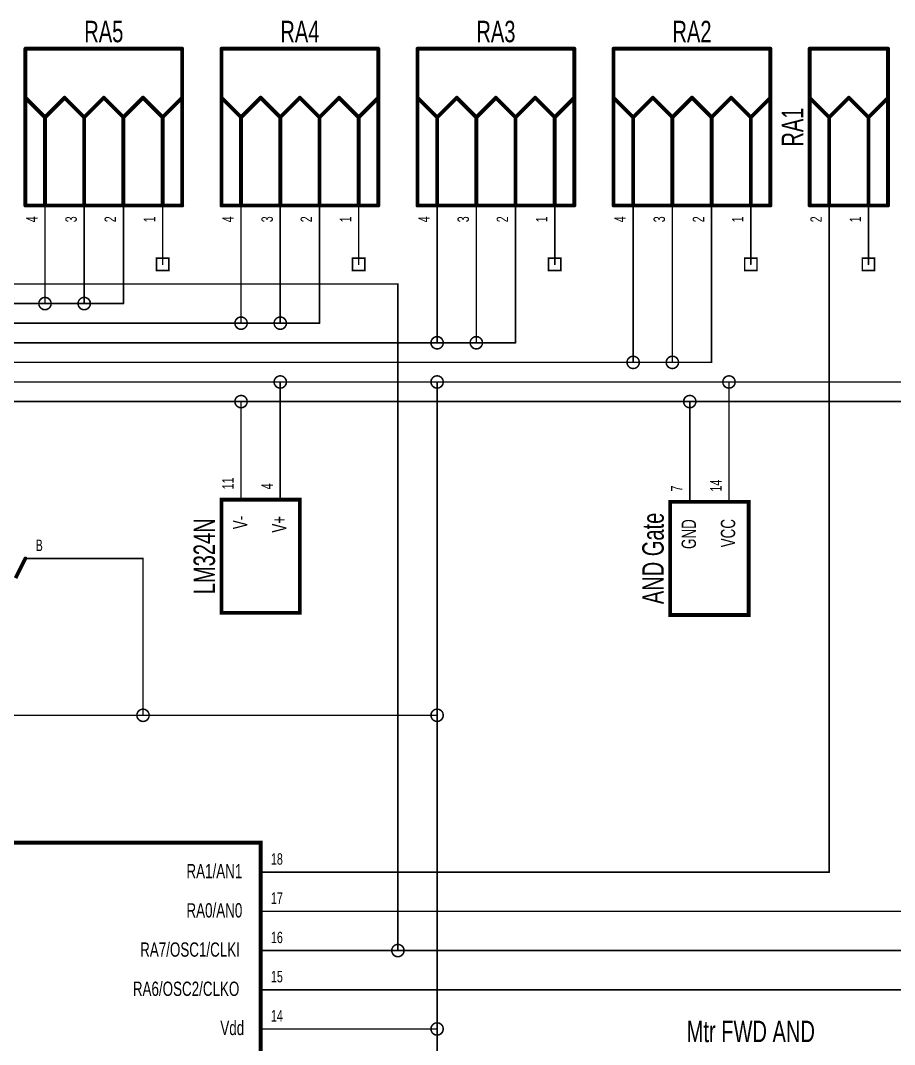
# Model space of a CAD drawing. Extents: x -0.1 to 11, y -0.1 to 7.9.
# Drawn here: x 4.487 to 6.717, y 4.51 to 7.122 of the extents above; entities that cross this region are included whole.
import ezdxf
from ezdxf.enums import TextEntityAlignment as Align

# ---------------------------------------------------------------- set-up
doc = ezdxf.new("R2010")
doc.units = 0
for name, color, linetype in [('Element', 253, 'CONTINUOUS'), ('Net', 50, 'CONTINUOUS'), ('Pin', 50, 'CONTINUOUS')]:
    doc.layers.add(name, color=color, linetype=linetype)

msp = doc.modelspace()

# ---------------------------------------------------------------- linework, layer by layer
at = {"layer": 'Element', "linetype": 'CONTINUOUS', "const_width": 0.0049}
for points in [[(4.4975, 7.05, 1), (4.5025, 7.05, 1), (4.4975, 7.05, 1)], [(4.4975, 7.05, 1), (4.5025, 7.05, 1), (4.4975, 7.05, 1)], [(4.8975, 7.05, 1), (4.9025, 7.05, 1), (4.8975, 7.05, 1)], [(4.8975, 7.05, 1), (4.9025, 7.05, 1), (4.8975, 7.05, 1)], [(4.9975, 7.05, 1), (5.0025, 7.05, 1), (4.9975, 7.05, 1)], [(4.9975, 7.05, 1), (5.0025, 7.05, 1), (4.9975, 7.05, 1)], [(5.3975, 7.05, 1), (5.4025, 7.05, 1), (5.3975, 7.05, 1)], [(5.3975, 7.05, 1), (5.4025, 7.05, 1), (5.3975, 7.05, 1)], [(5.4975, 7.05, 1), (5.5025, 7.05, 1), (5.4975, 7.05, 1)], [(5.4975, 7.05, 1), (5.5025, 7.05, 1), (5.4975, 7.05, 1)], [(5.8975, 7.05, 1), (5.9025, 7.05, 1), (5.8975, 7.05, 1)], [(5.8975, 7.05, 1), (5.9025, 7.05, 1), (5.8975, 7.05, 1)], [(5.9975, 7.05, 1), (6.0025, 7.05, 1), (5.9975, 7.05, 1)], [(5.9975, 7.05, 1), (6.0025, 7.05, 1), (5.9975, 7.05, 1)], [(6.3975, 7.05, 1), (6.4025, 7.05, 1), (6.3975, 7.05, 1)], [(6.3975, 7.05, 1), (6.4025, 7.05, 1), (6.3975, 7.05, 1)], [(6.4975, 7.05, 1), (6.5025, 7.05, 1), (6.4975, 7.05, 1)], [(6.4975, 7.05, 1), (6.5025, 7.05, 1), (6.4975, 7.05, 1)], [(6.6975, 7.05, 1), (6.7025, 7.05, 1), (6.6975, 7.05, 1)], [(6.6975, 7.05, 1), (6.7025, 7.05, 1), (6.6975, 7.05, 1)], [(4.4975, 6.925, 1), (4.5025, 6.925, 1), (4.4975, 6.925, 1)], [(4.5975, 6.925, 1), (4.6025, 6.925, 1), (4.5975, 6.925, 1)], [(4.5975, 6.925, 1), (4.6025, 6.925, 1), (4.5975, 6.925, 1)], [(4.6975, 6.925, 1), (4.7025, 6.925, 1), (4.6975, 6.925, 1)], [(4.6975, 6.925, 1), (4.7025, 6.925, 1), (4.6975, 6.925, 1)], [(4.7975, 6.925, 1), (4.8025, 6.925, 1), (4.7975, 6.925, 1)], [(4.7975, 6.925, 1), (4.8025, 6.925, 1), (4.7975, 6.925, 1)], [(4.8975, 6.925, 1), (4.9025, 6.925, 1), (4.8975, 6.925, 1)], [(4.9975, 6.925, 1), (5.0025, 6.925, 1), (4.9975, 6.925, 1)], [(5.0975, 6.925, 1), (5.1025, 6.925, 1), (5.0975, 6.925, 1)], [(5.0975, 6.925, 1), (5.1025, 6.925, 1), (5.0975, 6.925, 1)], [(5.1975, 6.925, 1), (5.2025, 6.925, 1), (5.1975, 6.925, 1)], [(5.1975, 6.925, 1), (5.2025, 6.925, 1), (5.1975, 6.925, 1)], [(5.2975, 6.925, 1), (5.3025, 6.925, 1), (5.2975, 6.925, 1)], [(5.2975, 6.925, 1), (5.3025, 6.925, 1), (5.2975, 6.925, 1)], [(5.3975, 6.925, 1), (5.4025, 6.925, 1), (5.3975, 6.925, 1)], [(5.4975, 6.925, 1), (5.5025, 6.925, 1), (5.4975, 6.925, 1)], [(5.5975, 6.925, 1), (5.6025, 6.925, 1), (5.5975, 6.925, 1)], [(5.5975, 6.925, 1), (5.6025, 6.925, 1), (5.5975, 6.925, 1)], [(5.6975, 6.925, 1), (5.7025, 6.925, 1), (5.6975, 6.925, 1)], [(5.6975, 6.925, 1), (5.7025, 6.925, 1), (5.6975, 6.925, 1)], [(5.7975, 6.925, 1), (5.8025, 6.925, 1), (5.7975, 6.925, 1)], [(5.7975, 6.925, 1), (5.8025, 6.925, 1), (5.7975, 6.925, 1)], [(5.8975, 6.925, 1), (5.9025, 6.925, 1), (5.8975, 6.925, 1)], [(5.9975, 6.925, 1), (6.0025, 6.925, 1), (5.9975, 6.925, 1)], [(6.0975, 6.925, 1), (6.1025, 6.925, 1), (6.0975, 6.925, 1)], [(6.0975, 6.925, 1), (6.1025, 6.925, 1), (6.0975, 6.925, 1)], [(6.1975, 6.925, 1), (6.2025, 6.925, 1), (6.1975, 6.925, 1)], [(6.1975, 6.925, 1), (6.2025, 6.925, 1), (6.1975, 6.925, 1)], [(6.2975, 6.925, 1), (6.3025, 6.925, 1), (6.2975, 6.925, 1)], [(6.2975, 6.925, 1), (6.3025, 6.925, 1), (6.2975, 6.925, 1)], [(6.3975, 6.925, 1), (6.4025, 6.925, 1), (6.3975, 6.925, 1)], [(6.4975, 6.925, 1), (6.5025, 6.925, 1), (6.4975, 6.925, 1)], [(6.5975, 6.925, 1), (6.6025, 6.925, 1), (6.5975, 6.925, 1)], [(6.5975, 6.925, 1), (6.6025, 6.925, 1), (6.5975, 6.925, 1)], [(6.6975, 6.925, 1), (6.7025, 6.925, 1), (6.6975, 6.925, 1)], [(4.5475, 6.875, 1), (4.5525, 6.875, 1), (4.5475, 6.875, 1)], [(4.5475, 6.875, 1), (4.5525, 6.875, 1), (4.5475, 6.875, 1)], [(4.5475, 6.875, 1), (4.5525, 6.875, 1), (4.5475, 6.875, 1)], [(4.6475, 6.875, 1), (4.6525, 6.875, 1), (4.6475, 6.875, 1)], [(4.6475, 6.875, 1), (4.6525, 6.875, 1), (4.6475, 6.875, 1)], [(4.6475, 6.875, 1), (4.6525, 6.875, 1), (4.6475, 6.875, 1)], [(4.7475, 6.875, 1), (4.7525, 6.875, 1), (4.7475, 6.875, 1)], [(4.7475, 6.875, 1), (4.7525, 6.875, 1), (4.7475, 6.875, 1)], [(4.7475, 6.875, 1), (4.7525, 6.875, 1), (4.7475, 6.875, 1)], [(4.8475, 6.875, 1), (4.8525, 6.875, 1), (4.8475, 6.875, 1)], [(4.8475, 6.875, 1), (4.8525, 6.875, 1), (4.8475, 6.875, 1)], [(4.8475, 6.875, 1), (4.8525, 6.875, 1), (4.8475, 6.875, 1)], [(5.0475, 6.875, 1), (5.0525, 6.875, 1), (5.0475, 6.875, 1)], [(5.0475, 6.875, 1), (5.0525, 6.875, 1), (5.0475, 6.875, 1)], [(5.0475, 6.875, 1), (5.0525, 6.875, 1), (5.0475, 6.875, 1)], [(5.1475, 6.875, 1), (5.1525, 6.875, 1), (5.1475, 6.875, 1)], [(5.1475, 6.875, 1), (5.1525, 6.875, 1), (5.1475, 6.875, 1)], [(5.1475, 6.875, 1), (5.1525, 6.875, 1), (5.1475, 6.875, 1)], [(5.2475, 6.875, 1), (5.2525, 6.875, 1), (5.2475, 6.875, 1)], [(5.2475, 6.875, 1), (5.2525, 6.875, 1), (5.2475, 6.875, 1)], [(5.2475, 6.875, 1), (5.2525, 6.875, 1), (5.2475, 6.875, 1)], [(5.3475, 6.875, 1), (5.3525, 6.875, 1), (5.3475, 6.875, 1)], [(5.3475, 6.875, 1), (5.3525, 6.875, 1), (5.3475, 6.875, 1)], [(5.3475, 6.875, 1), (5.3525, 6.875, 1), (5.3475, 6.875, 1)], [(5.5475, 6.875, 1), (5.5525, 6.875, 1), (5.5475, 6.875, 1)], [(5.5475, 6.875, 1), (5.5525, 6.875, 1), (5.5475, 6.875, 1)], [(5.5475, 6.875, 1), (5.5525, 6.875, 1), (5.5475, 6.875, 1)], [(5.6475, 6.875, 1), (5.6525, 6.875, 1), (5.6475, 6.875, 1)], [(5.6475, 6.875, 1), (5.6525, 6.875, 1), (5.6475, 6.875, 1)], [(5.6475, 6.875, 1), (5.6525, 6.875, 1), (5.6475, 6.875, 1)], [(5.7475, 6.875, 1), (5.7525, 6.875, 1), (5.7475, 6.875, 1)], [(5.7475, 6.875, 1), (5.7525, 6.875, 1), (5.7475, 6.875, 1)], [(5.7475, 6.875, 1), (5.7525, 6.875, 1), (5.7475, 6.875, 1)], [(5.8475, 6.875, 1), (5.8525, 6.875, 1), (5.8475, 6.875, 1)], [(5.8475, 6.875, 1), (5.8525, 6.875, 1), (5.8475, 6.875, 1)], [(5.8475, 6.875, 1), (5.8525, 6.875, 1), (5.8475, 6.875, 1)], [(6.0475, 6.875, 1), (6.0525, 6.875, 1), (6.0475, 6.875, 1)], [(6.0475, 6.875, 1), (6.0525, 6.875, 1), (6.0475, 6.875, 1)], [(6.0475, 6.875, 1), (6.0525, 6.875, 1), (6.0475, 6.875, 1)], [(6.1475, 6.875, 1), (6.1525, 6.875, 1), (6.1475, 6.875, 1)], [(6.1475, 6.875, 1), (6.1525, 6.875, 1), (6.1475, 6.875, 1)], [(6.1475, 6.875, 1), (6.1525, 6.875, 1), (6.1475, 6.875, 1)], [(6.2475, 6.875, 1), (6.2525, 6.875, 1), (6.2475, 6.875, 1)], [(6.2475, 6.875, 1), (6.2525, 6.875, 1), (6.2475, 6.875, 1)], [(6.2475, 6.875, 1), (6.2525, 6.875, 1), (6.2475, 6.875, 1)], [(6.3475, 6.875, 1), (6.3525, 6.875, 1), (6.3475, 6.875, 1)], [(6.3475, 6.875, 1), (6.3525, 6.875, 1), (6.3475, 6.875, 1)], [(6.3475, 6.875, 1), (6.3525, 6.875, 1), (6.3475, 6.875, 1)], [(6.5475, 6.875, 1), (6.5525, 6.875, 1), (6.5475, 6.875, 1)], [(6.5475, 6.875, 1), (6.5525, 6.875, 1), (6.5475, 6.875, 1)], [(6.5475, 6.875, 1), (6.5525, 6.875, 1), (6.5475, 6.875, 1)], [(6.6475, 6.875, 1), (6.6525, 6.875, 1), (6.6475, 6.875, 1)], [(6.6475, 6.875, 1), (6.6525, 6.875, 1), (6.6475, 6.875, 1)], [(6.6475, 6.875, 1), (6.6525, 6.875, 1), (6.6475, 6.875, 1)], [(4.4975, 6.65, 1), (4.5025, 6.65, 1), (4.4975, 6.65, 1)], [(4.4975, 6.65, 1), (4.5025, 6.65, 1), (4.4975, 6.65, 1)], [(4.5475, 6.65, 1), (4.5525, 6.65, 1), (4.5475, 6.65, 1)], [(4.6475, 6.65, 1), (4.6525, 6.65, 1), (4.6475, 6.65, 1)], [(4.7475, 6.65, 1), (4.7525, 6.65, 1), (4.7475, 6.65, 1)], [(4.8475, 6.65, 1), (4.8525, 6.65, 1), (4.8475, 6.65, 1)], [(4.8975, 6.65, 1), (4.9025, 6.65, 1), (4.8975, 6.65, 1)], [(4.8975, 6.65, 1), (4.9025, 6.65, 1), (4.8975, 6.65, 1)], [(4.9975, 6.65, 1), (5.0025, 6.65, 1), (4.9975, 6.65, 1)], [(4.9975, 6.65, 1), (5.0025, 6.65, 1), (4.9975, 6.65, 1)], [(5.0475, 6.65, 1), (5.0525, 6.65, 1), (5.0475, 6.65, 1)], [(5.1475, 6.65, 1), (5.1525, 6.65, 1), (5.1475, 6.65, 1)], [(5.2475, 6.65, 1), (5.2525, 6.65, 1), (5.2475, 6.65, 1)], [(5.3475, 6.65, 1), (5.3525, 6.65, 1), (5.3475, 6.65, 1)], [(5.3975, 6.65, 1), (5.4025, 6.65, 1), (5.3975, 6.65, 1)], [(5.3975, 6.65, 1), (5.4025, 6.65, 1), (5.3975, 6.65, 1)], [(5.4975, 6.65, 1), (5.5025, 6.65, 1), (5.4975, 6.65, 1)], [(5.4975, 6.65, 1), (5.5025, 6.65, 1), (5.4975, 6.65, 1)], [(5.5475, 6.65, 1), (5.5525, 6.65, 1), (5.5475, 6.65, 1)], [(5.6475, 6.65, 1), (5.6525, 6.65, 1), (5.6475, 6.65, 1)], [(5.7475, 6.65, 1), (5.7525, 6.65, 1), (5.7475, 6.65, 1)], [(5.8475, 6.65, 1), (5.8525, 6.65, 1), (5.8475, 6.65, 1)], [(5.8975, 6.65, 1), (5.9025, 6.65, 1), (5.8975, 6.65, 1)], [(5.8975, 6.65, 1), (5.9025, 6.65, 1), (5.8975, 6.65, 1)], [(5.9975, 6.65, 1), (6.0025, 6.65, 1), (5.9975, 6.65, 1)], [(5.9975, 6.65, 1), (6.0025, 6.65, 1), (5.9975, 6.65, 1)], [(6.0475, 6.65, 1), (6.0525, 6.65, 1), (6.0475, 6.65, 1)], [(6.1475, 6.65, 1), (6.1525, 6.65, 1), (6.1475, 6.65, 1)], [(6.2475, 6.65, 1), (6.2525, 6.65, 1), (6.2475, 6.65, 1)], [(6.3475, 6.65, 1), (6.3525, 6.65, 1), (6.3475, 6.65, 1)], [(6.3975, 6.65, 1), (6.4025, 6.65, 1), (6.3975, 6.65, 1)], [(6.3975, 6.65, 1), (6.4025, 6.65, 1), (6.3975, 6.65, 1)], [(6.4975, 6.65, 1), (6.5025, 6.65, 1), (6.4975, 6.65, 1)], [(6.4975, 6.65, 1), (6.5025, 6.65, 1), (6.4975, 6.65, 1)], [(6.5475, 6.65, 1), (6.5525, 6.65, 1), (6.5475, 6.65, 1)], [(6.6475, 6.65, 1), (6.6525, 6.65, 1), (6.6475, 6.65, 1)], [(6.6975, 6.65, 1), (6.7025, 6.65, 1), (6.6975, 6.65, 1)], [(6.6975, 6.65, 1), (6.7025, 6.65, 1), (6.6975, 6.65, 1)], [(4.4975, 5.75, 1), (4.5025, 5.75, 1), (4.4975, 5.75, 1)]]:
    msp.add_lwpolyline(points, format="xyb", dxfattribs=at)
at = {"layer": 'Element', "linetype": 'CONTINUOUS', "const_width": 0.0098}
for points in [[(4.5, 7.05), (4.5, 6.65)], [(4.5, 7.05), (4.9, 7.05)], [(4.9, 7.05), (4.9, 6.65)], [(5, 7.05), (5, 6.65)], [(5, 7.05), (5.4, 7.05)], [(5.4, 7.05), (5.4, 6.65)], [(5.5, 7.05), (5.5, 6.65)], [(5.5, 7.05), (5.9, 7.05)], [(5.9, 7.05), (5.9, 6.65)], [(6, 7.05), (6, 6.65)], [(6, 7.05), (6.4, 7.05)], [(6.4, 7.05), (6.4, 6.65)], [(6.5, 7.05), (6.5, 6.65)], [(6.5, 7.05), (6.7, 7.05)], [(6.7, 7.05), (6.7, 6.65)], [(4.5, 6.925), (4.55, 6.875)], [(4.6, 6.925), (4.55, 6.875)], [(4.6, 6.925), (4.65, 6.875)], [(4.7, 6.925), (4.65, 6.875)], [(4.7, 6.925), (4.75, 6.875)], [(4.8, 6.925), (4.75, 6.875)], [(4.8, 6.925), (4.85, 6.875)], [(4.9, 6.925), (4.85, 6.875)], [(5, 6.925), (5.05, 6.875)], [(5.1, 6.925), (5.05, 6.875)], [(5.1, 6.925), (5.15, 6.875)], [(5.2, 6.925), (5.15, 6.875)], [(5.2, 6.925), (5.25, 6.875)], [(5.3, 6.925), (5.25, 6.875)], [(5.3, 6.925), (5.35, 6.875)], [(5.4, 6.925), (5.35, 6.875)], [(5.5, 6.925), (5.55, 6.875)], [(5.6, 6.925), (5.55, 6.875)], [(5.6, 6.925), (5.65, 6.875)], [(5.7, 6.925), (5.65, 6.875)], [(5.7, 6.925), (5.75, 6.875)], [(5.8, 6.925), (5.75, 6.875)], [(5.8, 6.925), (5.85, 6.875)], [(5.9, 6.925), (5.85, 6.875)], [(6, 6.925), (6.05, 6.875)], [(6.1, 6.925), (6.05, 6.875)], [(6.1, 6.925), (6.15, 6.875)], [(6.2, 6.925), (6.15, 6.875)], [(6.2, 6.925), (6.25, 6.875)], [(6.3, 6.925), (6.25, 6.875)], [(6.3, 6.925), (6.35, 6.875)], [(6.4, 6.925), (6.35, 6.875)], [(6.5, 6.925), (6.55, 6.875)], [(6.6, 6.925), (6.55, 6.875)], [(6.6, 6.925), (6.65, 6.875)], [(6.7, 6.925), (6.65, 6.875)], [(4.55, 6.875), (4.55, 6.65)], [(4.65, 6.875), (4.65, 6.65)], [(4.75, 6.875), (4.75, 6.65)], [(4.85, 6.875), (4.85, 6.65)], [(5.05, 6.875), (5.05, 6.65)], [(5.15, 6.875), (5.15, 6.65)], [(5.25, 6.875), (5.25, 6.65)], [(5.35, 6.875), (5.35, 6.65)], [(5.55, 6.875), (5.55, 6.65)], [(5.65, 6.875), (5.65, 6.65)], [(5.75, 6.875), (5.75, 6.65)], [(5.85, 6.875), (5.85, 6.65)], [(6.05, 6.875), (6.05, 6.65)], [(6.15, 6.875), (6.15, 6.65)], [(6.25, 6.875), (6.25, 6.65)], [(6.35, 6.875), (6.35, 6.65)], [(6.55, 6.875), (6.55, 6.65)], [(6.65, 6.875), (6.65, 6.65)], [(4.9, 6.65), (4.5, 6.65)], [(5.4, 6.65), (5, 6.65)], [(5.9, 6.65), (5.5, 6.65)], [(6.4, 6.65), (6, 6.65)], [(6.7, 6.65), (6.5, 6.65)], [(5, 5.9), (5.2, 5.9), (5.2, 5.6113), (5, 5.6113), (5, 5.9)], [(6.1444, 5.8944), (6.3444, 5.8944), (6.3444, 5.6056), (6.1444, 5.6056), (6.1444, 5.8944)], [(4.475, 5.7), (4.5, 5.75)], [(3.2, 5.025), (5.1, 5.025), (5.1, 4.075), (3.2, 4.075), (3.2, 5.025)]]:
    msp.add_lwpolyline(points, dxfattribs=at)
at = {"layer": 'Net', "linetype": 'CONTINUOUS', "const_width": 0.002}
for points in [[(4.549, 6.5, 1), (4.551, 6.5, 1), (4.549, 6.5, 1)], [(4.649, 6.5, 1), (4.651, 6.5, 1), (4.649, 6.5, 1)], [(4.749, 6.5, 1), (4.751, 6.5, 1), (4.749, 6.5, 1)], [(5.049, 6.5, 1), (5.051, 6.5, 1), (5.049, 6.5, 1)], [(5.149, 6.5, 1), (5.151, 6.5, 1), (5.149, 6.5, 1)], [(5.249, 6.5, 1), (5.251, 6.5, 1), (5.249, 6.5, 1)], [(5.549, 6.5, 1), (5.551, 6.5, 1), (5.549, 6.5, 1)], [(5.649, 6.5, 1), (5.651, 6.5, 1), (5.649, 6.5, 1)], [(5.749, 6.5, 1), (5.751, 6.5, 1), (5.749, 6.5, 1)], [(6.049, 6.5, 1), (6.051, 6.5, 1), (6.049, 6.5, 1)], [(6.149, 6.5, 1), (6.151, 6.5, 1), (6.149, 6.5, 1)], [(6.249, 6.5, 1), (6.251, 6.5, 1), (6.249, 6.5, 1)], [(6.549, 6.5, 1), (6.551, 6.5, 1), (6.549, 6.5, 1)], [(5.449, 6.45, 1), (5.451, 6.45, 1), (5.449, 6.45, 1)], [(5.449, 6.45, 1), (5.451, 6.45, 1), (5.449, 6.45, 1)], [(4.5333, 6.4, 1), (4.5352, 6.4, 1), (4.5333, 6.4, 1)], [(4.549, 6.4, 1), (4.551, 6.4, 1), (4.549, 6.4, 1)], [(4.549, 6.4, 1), (4.551, 6.4, 1), (4.549, 6.4, 1)], [(4.549, 6.4, 1), (4.551, 6.4, 1), (4.549, 6.4, 1)], [(4.6333, 6.4, 1), (4.6352, 6.4, 1), (4.6333, 6.4, 1)], [(4.649, 6.4, 1), (4.651, 6.4, 1), (4.649, 6.4, 1)], [(4.649, 6.4, 1), (4.651, 6.4, 1), (4.649, 6.4, 1)], [(4.649, 6.4, 1), (4.651, 6.4, 1), (4.649, 6.4, 1)], [(4.749, 6.4, 1), (4.751, 6.4, 1), (4.749, 6.4, 1)], [(4.749, 6.4, 1), (4.751, 6.4, 1), (4.749, 6.4, 1)], [(5.0333, 6.35, 1), (5.0352, 6.35, 1), (5.0333, 6.35, 1)], [(5.049, 6.35, 1), (5.051, 6.35, 1), (5.049, 6.35, 1)], [(5.049, 6.35, 1), (5.051, 6.35, 1), (5.049, 6.35, 1)], [(5.049, 6.35, 1), (5.051, 6.35, 1), (5.049, 6.35, 1)], [(5.1333, 6.35, 1), (5.1352, 6.35, 1), (5.1333, 6.35, 1)], [(5.149, 6.35, 1), (5.151, 6.35, 1), (5.149, 6.35, 1)], [(5.149, 6.35, 1), (5.151, 6.35, 1), (5.149, 6.35, 1)], [(5.149, 6.35, 1), (5.151, 6.35, 1), (5.149, 6.35, 1)], [(5.249, 6.35, 1), (5.251, 6.35, 1), (5.249, 6.35, 1)], [(5.249, 6.35, 1), (5.251, 6.35, 1), (5.249, 6.35, 1)], [(5.5333, 6.3, 1), (5.5352, 6.3, 1), (5.5333, 6.3, 1)], [(5.549, 6.3, 1), (5.551, 6.3, 1), (5.549, 6.3, 1)], [(5.549, 6.3, 1), (5.551, 6.3, 1), (5.549, 6.3, 1)], [(5.549, 6.3, 1), (5.551, 6.3, 1), (5.549, 6.3, 1)], [(5.549, 6.3, 1), (5.551, 6.3, 1), (5.549, 6.3, 1)], [(5.549, 6.3, 1), (5.551, 6.3, 1), (5.549, 6.3, 1)], [(5.6333, 6.3, 1), (5.6352, 6.3, 1), (5.6333, 6.3, 1)], [(5.649, 6.3, 1), (5.651, 6.3, 1), (5.649, 6.3, 1)], [(5.649, 6.3, 1), (5.651, 6.3, 1), (5.649, 6.3, 1)], [(5.649, 6.3, 1), (5.651, 6.3, 1), (5.649, 6.3, 1)], [(5.749, 6.3, 1), (5.751, 6.3, 1), (5.749, 6.3, 1)], [(5.749, 6.3, 1), (5.751, 6.3, 1), (5.749, 6.3, 1)], [(6.0333, 6.25, 1), (6.0352, 6.25, 1), (6.0333, 6.25, 1)], [(6.049, 6.25, 1), (6.051, 6.25, 1), (6.049, 6.25, 1)], [(6.049, 6.25, 1), (6.051, 6.25, 1), (6.049, 6.25, 1)], [(6.049, 6.25, 1), (6.051, 6.25, 1), (6.049, 6.25, 1)], [(6.1333, 6.25, 1), (6.1352, 6.25, 1), (6.1333, 6.25, 1)], [(6.149, 6.25, 1), (6.151, 6.25, 1), (6.149, 6.25, 1)], [(6.149, 6.25, 1), (6.151, 6.25, 1), (6.149, 6.25, 1)], [(6.149, 6.25, 1), (6.151, 6.25, 1), (6.149, 6.25, 1)], [(6.249, 6.25, 1), (6.251, 6.25, 1), (6.249, 6.25, 1)], [(6.249, 6.25, 1), (6.251, 6.25, 1), (6.249, 6.25, 1)], [(5.1333, 6.2, 1), (5.1352, 6.2, 1), (5.1333, 6.2, 1)], [(5.149, 6.2, 1), (5.151, 6.2, 1), (5.149, 6.2, 1)], [(5.149, 6.2, 1), (5.151, 6.2, 1), (5.149, 6.2, 1)], [(5.149, 6.2, 1), (5.151, 6.2, 1), (5.149, 6.2, 1)], [(5.5333, 6.2, 1), (5.5352, 6.2, 1), (5.5333, 6.2, 1)], [(5.549, 6.2, 1), (5.551, 6.2, 1), (5.549, 6.2, 1)], [(5.549, 6.2, 1), (5.551, 6.2, 1), (5.549, 6.2, 1)], [(5.549, 6.2, 1), (5.551, 6.2, 1), (5.549, 6.2, 1)], [(6.2776, 6.2, 1), (6.2796, 6.2, 1), (6.2776, 6.2, 1)], [(6.2934, 6.2, 1), (6.2954, 6.2, 1), (6.2934, 6.2, 1)], [(5.0333, 6.15, 1), (5.0352, 6.15, 1), (5.0333, 6.15, 1)], [(5.049, 6.15, 1), (5.051, 6.15, 1), (5.049, 6.15, 1)], [(5.049, 6.15, 1), (5.051, 6.15, 1), (5.049, 6.15, 1)], [(5.049, 6.15, 1), (5.051, 6.15, 1), (5.049, 6.15, 1)], [(6.1776, 6.15, 1), (6.1796, 6.15, 1), (6.1776, 6.15, 1)], [(6.1934, 6.15, 1), (6.1954, 6.15, 1), (6.1934, 6.15, 1)], [(5.049, 6.05, 1), (5.051, 6.05, 1), (5.049, 6.05, 1)], [(5.149, 6.05, 1), (5.151, 6.05, 1), (5.149, 6.05, 1)], [(6.1934, 6.0444, 1), (6.1954, 6.0444, 1), (6.1934, 6.0444, 1)], [(6.2934, 6.0444, 1), (6.2954, 6.0444, 1), (6.2934, 6.0444, 1)], [(4.649, 5.75, 1), (4.651, 5.75, 1), (4.649, 5.75, 1)], [(4.799, 5.75, 1), (4.801, 5.75, 1), (4.799, 5.75, 1)], [(4.799, 5.75, 1), (4.801, 5.75, 1), (4.799, 5.75, 1)], [(4.7833, 5.35, 1), (4.7852, 5.35, 1), (4.7833, 5.35, 1)], [(4.799, 5.35, 1), (4.801, 5.35, 1), (4.799, 5.35, 1)], [(5.5333, 5.35, 1), (5.5352, 5.35, 1), (5.5333, 5.35, 1)], [(5.549, 5.35, 1), (5.551, 5.35, 1), (5.549, 5.35, 1)], [(5.249, 4.95, 1), (5.251, 4.95, 1), (5.249, 4.95, 1)], [(6.549, 4.95, 1), (6.551, 4.95, 1), (6.549, 4.95, 1)], [(6.549, 4.95, 1), (6.551, 4.95, 1), (6.549, 4.95, 1)], [(5.249, 4.85, 1), (5.251, 4.85, 1), (5.249, 4.85, 1)], [(5.249, 4.75, 1), (5.251, 4.75, 1), (5.249, 4.75, 1)], [(5.4333, 4.75, 1), (5.4352, 4.75, 1), (5.4333, 4.75, 1)], [(5.449, 4.75, 1), (5.451, 4.75, 1), (5.449, 4.75, 1)], [(5.249, 4.65, 1), (5.251, 4.65, 1), (5.249, 4.65, 1)], [(5.249, 4.55, 1), (5.251, 4.55, 1), (5.249, 4.55, 1)], [(5.5333, 4.55, 1), (5.5352, 4.55, 1), (5.5333, 4.55, 1)], [(5.549, 4.55, 1), (5.551, 4.55, 1), (5.549, 4.55, 1)], [(5.549, 4.55, 1), (5.551, 4.55, 1), (5.549, 4.55, 1)], [(5.549, 4.55, 1), (5.551, 4.55, 1), (5.549, 4.55, 1)]]:
    msp.add_lwpolyline(points, format="xyb", dxfattribs=at)
at = {"layer": 'Net', "linetype": 'CONTINUOUS', "const_width": 0.0039}
for points in [[(4.55, 6.5), (4.55, 6.4)], [(4.65, 6.5), (4.65, 6.4)], [(4.75, 6.5), (4.75, 6.4)], [(5.05, 6.5), (5.05, 6.35)], [(5.15, 6.5), (5.15, 6.35)], [(5.25, 6.5), (5.25, 6.35)], [(5.55, 6.3), (5.55, 6.5)], [(5.65, 6.5), (5.65, 6.3)], [(5.75, 6.5), (5.75, 6.3)], [(6.05, 6.5), (6.05, 6.25)], [(6.15, 6.5), (6.15, 6.25)], [(6.25, 6.5), (6.25, 6.25)], [(6.55, 6.5), (6.55, 4.95)], [(5.45, 6.45), (4.05, 6.45)], [(5.45, 4.75), (5.45, 6.45)], [(4.55, 6.4), (2.8, 6.4)], [(4.5343, 6.4), (4.535, 6.3951), (4.5373, 6.3907), (4.5407, 6.3873), (4.5451, 6.385), (4.55, 6.3843), (4.5549, 6.385), (4.5593, 6.3873), (4.5627, 6.3907), (4.565, 6.3951), (4.5657, 6.4), (4.565, 6.4049), (4.5627, 6.4093), (4.5593, 6.4127), (4.5549, 6.415), (4.55, 6.4157), (4.5451, 6.415), (4.5407, 6.4127), (4.5373, 6.4093), (4.535, 6.4049), (4.5343, 6.4)], [(4.65, 6.4), (4.55, 6.4)], [(4.6343, 6.4), (4.635, 6.3951), (4.6373, 6.3907), (4.6407, 6.3873), (4.6451, 6.385), (4.65, 6.3843), (4.6549, 6.385), (4.6593, 6.3873), (4.6627, 6.3907), (4.665, 6.3951), (4.6657, 6.4), (4.665, 6.4049), (4.6627, 6.4093), (4.6593, 6.4127), (4.6549, 6.415), (4.65, 6.4157), (4.6451, 6.415), (4.6407, 6.4127), (4.6373, 6.4093), (4.635, 6.4049), (4.6343, 6.4)], [(4.75, 6.4), (4.65, 6.4)], [(5.05, 6.35), (2.85, 6.35)], [(5.0343, 6.35), (5.035, 6.3451), (5.0373, 6.3407), (5.0407, 6.3373), (5.0451, 6.335), (5.05, 6.3343), (5.0549, 6.335), (5.0593, 6.3373), (5.0627, 6.3407), (5.065, 6.3451), (5.0657, 6.35), (5.065, 6.3549), (5.0627, 6.3593), (5.0593, 6.3627), (5.0549, 6.365), (5.05, 6.3657), (5.0451, 6.365), (5.0407, 6.3627), (5.0373, 6.3593), (5.035, 6.3549), (5.0343, 6.35)], [(5.15, 6.35), (5.05, 6.35)], [(5.1343, 6.35), (5.135, 6.3451), (5.1373, 6.3407), (5.1407, 6.3373), (5.1451, 6.335), (5.15, 6.3343), (5.1549, 6.335), (5.1593, 6.3373), (5.1627, 6.3407), (5.165, 6.3451), (5.1657, 6.35), (5.165, 6.3549), (5.1627, 6.3593), (5.1593, 6.3627), (5.1549, 6.365), (5.15, 6.3657), (5.1451, 6.365), (5.1407, 6.3627), (5.1373, 6.3593), (5.135, 6.3549), (5.1343, 6.35)], [(5.25, 6.35), (5.15, 6.35)], [(2.9, 6.3), (5.55, 6.3)], [(5.5343, 6.3), (5.535, 6.2951), (5.5373, 6.2907), (5.5407, 6.2873), (5.5451, 6.285), (5.55, 6.2843), (5.5549, 6.285), (5.5593, 6.2873), (5.5627, 6.2907), (5.565, 6.2951), (5.5657, 6.3), (5.565, 6.3049), (5.5627, 6.3093), (5.5593, 6.3127), (5.5549, 6.315), (5.55, 6.3157), (5.5451, 6.315), (5.5407, 6.3127), (5.5373, 6.3093), (5.535, 6.3049), (5.5343, 6.3)], [(5.65, 6.3), (5.55, 6.3)], [(5.55, 6.3), (5.55, 6.3)], [(5.55, 6.3), (5.55, 6.3)], [(5.6343, 6.3), (5.635, 6.2951), (5.6373, 6.2907), (5.6407, 6.2873), (5.6451, 6.285), (5.65, 6.2843), (5.6549, 6.285), (5.6593, 6.2873), (5.6627, 6.2907), (5.665, 6.2951), (5.6657, 6.3), (5.665, 6.3049), (5.6627, 6.3093), (5.6593, 6.3127), (5.6549, 6.315), (5.65, 6.3157), (5.6451, 6.315), (5.6407, 6.3127), (5.6373, 6.3093), (5.635, 6.3049), (5.6343, 6.3)], [(5.75, 6.3), (5.65, 6.3)], [(6.05, 6.25), (2.95, 6.25)], [(6.0343, 6.25), (6.035, 6.2451), (6.0373, 6.2407), (6.0407, 6.2373), (6.0451, 6.235), (6.05, 6.2343), (6.0549, 6.235), (6.0593, 6.2373), (6.0627, 6.2407), (6.065, 6.2451), (6.0657, 6.25), (6.065, 6.2549), (6.0627, 6.2593), (6.0593, 6.2627), (6.0549, 6.265), (6.05, 6.2657), (6.0451, 6.265), (6.0407, 6.2627), (6.0373, 6.2593), (6.035, 6.2549), (6.0343, 6.25)], [(6.15, 6.25), (6.05, 6.25)], [(6.1343, 6.25), (6.135, 6.2451), (6.1373, 6.2407), (6.1407, 6.2373), (6.1451, 6.235), (6.15, 6.2343), (6.1549, 6.235), (6.1593, 6.2373), (6.1627, 6.2407), (6.165, 6.2451), (6.1657, 6.25), (6.165, 6.2549), (6.1627, 6.2593), (6.1593, 6.2627), (6.1549, 6.265), (6.15, 6.2657), (6.1451, 6.265), (6.1407, 6.2627), (6.1373, 6.2593), (6.135, 6.2549), (6.1343, 6.25)], [(6.25, 6.25), (6.15, 6.25)], [(5.1343, 6.2), (5.135, 6.1951), (5.1373, 6.1907), (5.1407, 6.1873), (5.1451, 6.185), (5.15, 6.1843), (5.1549, 6.185), (5.1593, 6.1873), (5.1627, 6.1907), (5.165, 6.1951), (5.1657, 6.2), (5.165, 6.2049), (5.1627, 6.2093), (5.1593, 6.2127), (5.1549, 6.215), (5.15, 6.2157), (5.1451, 6.215), (5.1407, 6.2127), (5.1373, 6.2093), (5.135, 6.2049), (5.1343, 6.2)], [(5.5343, 6.2), (5.535, 6.1951), (5.5373, 6.1907), (5.5407, 6.1873), (5.5451, 6.185), (5.55, 6.1843), (5.5549, 6.185), (5.5593, 6.1873), (5.5627, 6.1907), (5.565, 6.1951), (5.5657, 6.2), (5.565, 6.2049), (5.5627, 6.2093), (5.5593, 6.2127), (5.5549, 6.215), (5.55, 6.2157), (5.5451, 6.215), (5.5407, 6.2127), (5.5373, 6.2093), (5.535, 6.2049), (5.5343, 6.2)], [(6.2786, 6.2), (6.2794, 6.1951), (6.2816, 6.1907), (6.2851, 6.1873), (6.2895, 6.185), (6.2944, 6.1843), (6.2992, 6.185), (6.3036, 6.1873), (6.3071, 6.1907), (6.3093, 6.1951), (6.3101, 6.2), (6.3093, 6.2049), (6.3071, 6.2093), (6.3036, 6.2127), (6.2992, 6.215), (6.2944, 6.2157), (6.2895, 6.215), (6.2851, 6.2127), (6.2816, 6.2093), (6.2794, 6.2049), (6.2786, 6.2)], [(0.95, 6.2), (5.15, 6.2)], [(5.15, 6.2), (5.15, 6.05)], [(5.55, 6.2), (5.15, 6.2)], [(5.55, 4.55), (5.55, 6.2)], [(5.55, 6.2), (7.7, 6.2)], [(6.2944, 6.0444), (6.2944, 6.2)], [(5.0343, 6.15), (5.035, 6.1451), (5.0373, 6.1407), (5.0407, 6.1373), (5.0451, 6.135), (5.05, 6.1343), (5.0549, 6.135), (5.0593, 6.1373), (5.0627, 6.1407), (5.065, 6.1451), (5.0657, 6.15), (5.065, 6.1549), (5.0627, 6.1593), (5.0593, 6.1627), (5.0549, 6.165), (5.05, 6.1657), (5.0451, 6.165), (5.0407, 6.1627), (5.0373, 6.1593), (5.035, 6.1549), (5.0343, 6.15)], [(6.1786, 6.15), (6.1794, 6.1451), (6.1816, 6.1407), (6.1851, 6.1373), (6.1895, 6.135), (6.1944, 6.1343), (6.1992, 6.135), (6.2036, 6.1373), (6.2071, 6.1407), (6.2093, 6.1451), (6.2101, 6.15), (6.2093, 6.1549), (6.2071, 6.1593), (6.2036, 6.1627), (6.1992, 6.165), (6.1944, 6.1657), (6.1895, 6.165), (6.1851, 6.1627), (6.1816, 6.1593), (6.1794, 6.1549), (6.1786, 6.15)], [(3.55, 6.15), (5.05, 6.15)], [(5.05, 6.05), (5.05, 6.15)], [(5.05, 6.15), (7.55, 6.15)], [(6.1944, 6.0444), (6.1944, 6.15)], [(4.65, 5.75), (4.8, 5.75)], [(4.8, 5.75), (4.8, 5.35)], [(4.7843, 5.35), (4.785, 5.3451), (4.7873, 5.3407), (4.7907, 5.3373), (4.7951, 5.335), (4.8, 5.3343), (4.8049, 5.335), (4.8093, 5.3373), (4.8127, 5.3407), (4.815, 5.3451), (4.8157, 5.35), (4.815, 5.3549), (4.8127, 5.3593), (4.8093, 5.3627), (4.8049, 5.365), (4.8, 5.3657), (4.7951, 5.365), (4.7907, 5.3627), (4.7873, 5.3593), (4.785, 5.3549), (4.7843, 5.35)], [(5.5343, 5.35), (5.535, 5.3451), (5.5373, 5.3407), (5.5407, 5.3373), (5.5451, 5.335), (5.55, 5.3343), (5.5549, 5.335), (5.5593, 5.3373), (5.5627, 5.3407), (5.565, 5.3451), (5.5657, 5.35), (5.565, 5.3549), (5.5627, 5.3593), (5.5593, 5.3627), (5.5549, 5.365), (5.55, 5.3657), (5.5451, 5.365), (5.5407, 5.3627), (5.5373, 5.3593), (5.535, 5.3549), (5.5343, 5.35)], [(4.262, 5.35), (5.55, 5.35)], [(6.55, 4.95), (5.25, 4.95)], [(6.85, 4.85), (5.25, 4.85)], [(5.4343, 4.75), (5.435, 4.7451), (5.4373, 4.7407), (5.4407, 4.7373), (5.4451, 4.735), (5.45, 4.7343), (5.4549, 4.735), (5.4593, 4.7373), (5.4627, 4.7407), (5.465, 4.7451), (5.4657, 4.75), (5.465, 4.7549), (5.4627, 4.7593), (5.4593, 4.7627), (5.4549, 4.765), (5.45, 4.7657), (5.4451, 4.765), (5.4407, 4.7627), (5.4373, 4.7593), (5.435, 4.7549), (5.4343, 4.75)], [(5.25, 4.75), (8.25, 4.75)], [(5.25, 4.65), (8.35, 4.65)], [(5.25, 4.55), (5.55, 4.55)], [(5.5343, 4.55), (5.535, 4.5451), (5.5373, 4.5407), (5.5407, 4.5373), (5.5451, 4.535), (5.55, 4.5343), (5.5549, 4.535), (5.5593, 4.5373), (5.5627, 4.5407), (5.565, 4.5451), (5.5657, 4.55), (5.565, 4.5549), (5.5627, 4.5593), (5.5593, 4.5627), (5.5549, 4.565), (5.55, 4.5657), (5.5451, 4.565), (5.5407, 4.5627), (5.5373, 4.5593), (5.535, 4.5549), (5.5343, 4.55)], [(5.55, 2.7), (5.55, 4.55)]]:
    msp.add_lwpolyline(points, dxfattribs=at)
at = {"layer": 'Pin', "linetype": 'CONTINUOUS', "const_width": 0.0039}
for points in [[(4.55, 6.65), (4.55, 6.5)], [(4.65, 6.65), (4.65, 6.5)], [(4.75, 6.65), (4.75, 6.5)], [(4.85, 6.65), (4.85, 6.5)], [(5.05, 6.65), (5.05, 6.5)], [(5.15, 6.65), (5.15, 6.5)], [(5.25, 6.65), (5.25, 6.5)], [(5.35, 6.65), (5.35, 6.5)], [(5.55, 6.65), (5.55, 6.5)], [(5.65, 6.65), (5.65, 6.5)], [(5.75, 6.65), (5.75, 6.5)], [(5.85, 6.65), (5.85, 6.5)], [(6.05, 6.65), (6.05, 6.5)], [(6.15, 6.65), (6.15, 6.5)], [(6.25, 6.65), (6.25, 6.5)], [(6.35, 6.65), (6.35, 6.5)], [(6.55, 6.65), (6.55, 6.5)], [(6.65, 6.65), (6.65, 6.5)], [(4.8343, 6.5157), (4.8657, 6.5157), (4.8657, 6.4843), (4.8343, 6.4843), (4.8343, 6.5157)], [(5.3343, 6.5157), (5.3657, 6.5157), (5.3657, 6.4843), (5.3343, 6.4843), (5.3343, 6.5157)], [(5.8343, 6.5157), (5.8657, 6.5157), (5.8657, 6.4843), (5.8343, 6.4843), (5.8343, 6.5157)], [(6.3343, 6.5157), (6.3657, 6.5157), (6.3657, 6.4843), (6.3343, 6.4843), (6.3343, 6.5157)], [(6.6343, 6.5157), (6.6657, 6.5157), (6.6657, 6.4843), (6.6343, 6.4843), (6.6343, 6.5157)], [(5.05, 5.9), (5.05, 6.05)], [(5.15, 5.9), (5.15, 6.05)], [(6.1944, 5.8944), (6.1944, 6.0444)], [(6.2944, 5.8944), (6.2944, 6.0444)], [(4.5, 5.75), (4.65, 5.75)], [(5.1, 4.95), (5.25, 4.95)], [(5.1, 4.85), (5.25, 4.85)], [(5.1, 4.75), (5.25, 4.75)], [(5.1, 4.65), (5.25, 4.65)], [(5.1, 4.55), (5.25, 4.55)]]:
    msp.add_lwpolyline(points, dxfattribs=at)
at = {"layer": 'Pin', "linetype": 'CONTINUOUS', "const_width": 0.002}
for points in [[(4.549, 6.65, 1), (4.551, 6.65, 1), (4.549, 6.65, 1)], [(4.649, 6.65, 1), (4.651, 6.65, 1), (4.649, 6.65, 1)], [(4.749, 6.65, 1), (4.751, 6.65, 1), (4.749, 6.65, 1)], [(4.849, 6.65, 1), (4.851, 6.65, 1), (4.849, 6.65, 1)], [(5.049, 6.65, 1), (5.051, 6.65, 1), (5.049, 6.65, 1)], [(5.149, 6.65, 1), (5.151, 6.65, 1), (5.149, 6.65, 1)], [(5.249, 6.65, 1), (5.251, 6.65, 1), (5.249, 6.65, 1)], [(5.349, 6.65, 1), (5.351, 6.65, 1), (5.349, 6.65, 1)], [(5.549, 6.65, 1), (5.551, 6.65, 1), (5.549, 6.65, 1)], [(5.649, 6.65, 1), (5.651, 6.65, 1), (5.649, 6.65, 1)], [(5.749, 6.65, 1), (5.751, 6.65, 1), (5.749, 6.65, 1)], [(5.849, 6.65, 1), (5.851, 6.65, 1), (5.849, 6.65, 1)], [(6.049, 6.65, 1), (6.051, 6.65, 1), (6.049, 6.65, 1)], [(6.149, 6.65, 1), (6.151, 6.65, 1), (6.149, 6.65, 1)], [(6.249, 6.65, 1), (6.251, 6.65, 1), (6.249, 6.65, 1)], [(6.349, 6.65, 1), (6.351, 6.65, 1), (6.349, 6.65, 1)], [(6.549, 6.65, 1), (6.551, 6.65, 1), (6.549, 6.65, 1)], [(6.649, 6.65, 1), (6.651, 6.65, 1), (6.649, 6.65, 1)], [(4.549, 6.5, 1), (4.551, 6.5, 1), (4.549, 6.5, 1)], [(4.649, 6.5, 1), (4.651, 6.5, 1), (4.649, 6.5, 1)], [(4.749, 6.5, 1), (4.751, 6.5, 1), (4.749, 6.5, 1)], [(4.849, 6.5, 1), (4.851, 6.5, 1), (4.849, 6.5, 1)], [(5.049, 6.5, 1), (5.051, 6.5, 1), (5.049, 6.5, 1)], [(5.149, 6.5, 1), (5.151, 6.5, 1), (5.149, 6.5, 1)], [(5.249, 6.5, 1), (5.251, 6.5, 1), (5.249, 6.5, 1)], [(5.349, 6.5, 1), (5.351, 6.5, 1), (5.349, 6.5, 1)], [(5.549, 6.5, 1), (5.551, 6.5, 1), (5.549, 6.5, 1)], [(5.649, 6.5, 1), (5.651, 6.5, 1), (5.649, 6.5, 1)], [(5.749, 6.5, 1), (5.751, 6.5, 1), (5.749, 6.5, 1)], [(5.849, 6.5, 1), (5.851, 6.5, 1), (5.849, 6.5, 1)], [(6.049, 6.5, 1), (6.051, 6.5, 1), (6.049, 6.5, 1)], [(6.149, 6.5, 1), (6.151, 6.5, 1), (6.149, 6.5, 1)], [(6.249, 6.5, 1), (6.251, 6.5, 1), (6.249, 6.5, 1)], [(6.349, 6.5, 1), (6.351, 6.5, 1), (6.349, 6.5, 1)], [(6.549, 6.5, 1), (6.551, 6.5, 1), (6.549, 6.5, 1)], [(6.649, 6.5, 1), (6.651, 6.5, 1), (6.649, 6.5, 1)], [(5.049, 6.05, 1), (5.051, 6.05, 1), (5.049, 6.05, 1)], [(5.149, 6.05, 1), (5.151, 6.05, 1), (5.149, 6.05, 1)], [(6.1934, 6.0444, 1), (6.1954, 6.0444, 1), (6.1934, 6.0444, 1)], [(6.2934, 6.0444, 1), (6.2954, 6.0444, 1), (6.2934, 6.0444, 1)], [(5.049, 5.9, 1), (5.051, 5.9, 1), (5.049, 5.9, 1)], [(5.149, 5.9, 1), (5.151, 5.9, 1), (5.149, 5.9, 1)], [(6.1934, 5.8944, 1), (6.1954, 5.8944, 1), (6.1934, 5.8944, 1)], [(6.2934, 5.8944, 1), (6.2954, 5.8944, 1), (6.2934, 5.8944, 1)], [(4.499, 5.75, 1), (4.501, 5.75, 1), (4.499, 5.75, 1)], [(4.649, 5.75, 1), (4.651, 5.75, 1), (4.649, 5.75, 1)], [(5.099, 4.95, 1), (5.101, 4.95, 1), (5.099, 4.95, 1)], [(5.249, 4.95, 1), (5.251, 4.95, 1), (5.249, 4.95, 1)], [(5.099, 4.85, 1), (5.101, 4.85, 1), (5.099, 4.85, 1)], [(5.249, 4.85, 1), (5.251, 4.85, 1), (5.249, 4.85, 1)], [(5.099, 4.75, 1), (5.101, 4.75, 1), (5.099, 4.75, 1)], [(5.249, 4.75, 1), (5.251, 4.75, 1), (5.249, 4.75, 1)], [(5.099, 4.65, 1), (5.101, 4.65, 1), (5.099, 4.65, 1)], [(5.249, 4.65, 1), (5.251, 4.65, 1), (5.249, 4.65, 1)], [(5.099, 4.55, 1), (5.101, 4.55, 1), (5.099, 4.55, 1)], [(5.249, 4.55, 1), (5.251, 4.55, 1), (5.249, 4.55, 1)]]:
    msp.add_lwpolyline(points, format="xyb", dxfattribs=at)

# ---------------------------------------------------------------- texts
at = {"layer": 'Element', "width": 0.7}
for s, p in [('RA5', (4.7, 7.05)), ('RA4', (5.2, 7.05)), ('RA3', (5.7, 7.05)), ('RA2', (6.2, 7.05)), ('Mtr FWD AND', (6.35, 4.5))]:
    msp.add_text(s, height=0.0547, dxfattribs=at).set_placement(p, align=Align.BOTTOM_CENTER)
for s, p in [('RA1', (6.5, 6.85)), ('AND Gate', (6.1444, 5.75)), ('LM324N', (5, 5.7556))]:
    msp.add_text(s, height=0.0547, rotation=90, dxfattribs=at).set_placement(p, align=Align.BOTTOM_CENTER)
at = {"layer": 'Pin', "width": 0.7}
for s, height, p in [('4', 0.0292, (4.5019, 6.6073)), ('3', 0.0292, (4.6019, 6.6073)), ('2', 0.0292, (4.7019, 6.6073)), ('1', 0.0292, (4.8019, 6.6073)), ('4', 0.0292, (5.0019, 6.6073)), ('3', 0.0292, (5.1019, 6.6073)), ('2', 0.0292, (5.2019, 6.6073)), ('1', 0.0292, (5.3019, 6.6073)), ('4', 0.0292, (5.5019, 6.6073)), ('3', 0.0292, (5.6019, 6.6073)), ('2', 0.0292, (5.7019, 6.6073)), ('1', 0.0292, (5.8019, 6.6073)), ('4', 0.0292, (6.0019, 6.6073)), ('3', 0.0292, (6.1019, 6.6073)), ('2', 0.0292, (6.2019, 6.6073)), ('1', 0.0292, (6.3019, 6.6073)), ('2', 0.0292, (6.5019, 6.6073)), ('1', 0.0292, (6.6019, 6.6073)), ('11', 0.0292, (5.0019, 5.9262)), ('4', 0.0292, (5.1019, 5.9262)), ('7', 0.0292, (6.1463, 5.9206)), ('14', 0.0292, (6.2463, 5.9206)), ('V-', 0.0365, (5.0292, 5.8245)), ('V+', 0.0365, (5.1292, 5.8158)), ('GND', 0.0365, (6.1736, 5.7741)), ('VCC', 0.0365, (6.2736, 5.7784))]:
    msp.add_text(s, height=height, rotation=90, dxfattribs=at).set_placement(p, align=Align.TOP_LEFT)
for s, height, p in [('B', 0.0292, (4.5262, 5.7981)), ('18', 0.0292, (5.1262, 4.9981)), ('RA1/AN1', 0.0365, (4.9108, 4.9708)), ('17', 0.0292, (5.1262, 4.8981)), ('RA0/AN0', 0.0365, (4.9108, 4.8708)), ('16', 0.0292, (5.1262, 4.7981)), ('RA7/OSC1/CLKI', 0.0365, (4.7927, 4.7708)), ('15', 0.0292, (5.1262, 4.6981)), ('RA6/OSC2/CLKO', 0.0365, (4.7741, 4.6708)), ('14', 0.0292, (5.1262, 4.5981)), ('Vdd', 0.0365, (4.9972, 4.5708))]:
    msp.add_text(s, height=height, dxfattribs=at).set_placement(p, align=Align.TOP_LEFT)

doc.saveas('drawing.dxf')
